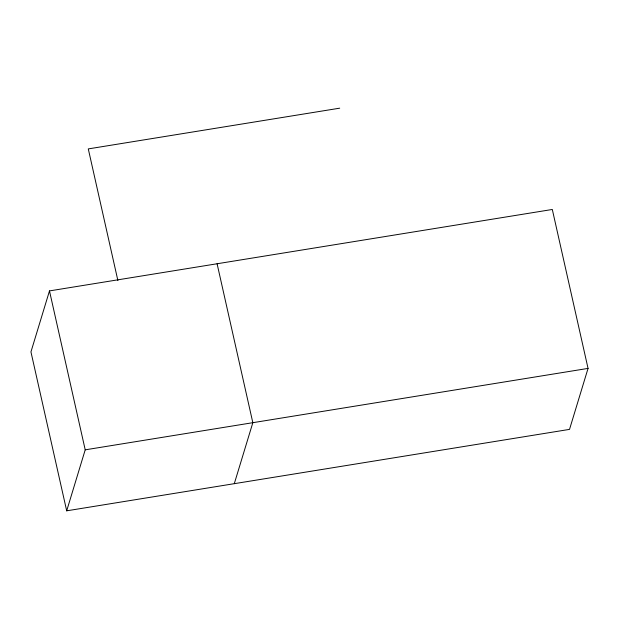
<?xml version="1.0" encoding="UTF-8"?>
<svg xmlns="http://www.w3.org/2000/svg" width="619" height="619" viewBox="0 0 619 619"><rect width="100%" height="100%" fill="white"/><g stroke="black" fill="none" stroke-linecap="round" stroke-linejoin="round"><path stroke-width="0.93" d="M49.481 290.907L30.95 351.894L66.69 510.822L569.519 429.385L588.05 368.406L552.31 209.47L49.481 290.907L85.213 449.835L66.69 510.822M234.299 483.671L252.831 422.692L217.091 263.764M339.699 108.178L88.285 148.9L117.889 280.554M85.213 449.835L588.05 368.406"/></g></svg>
